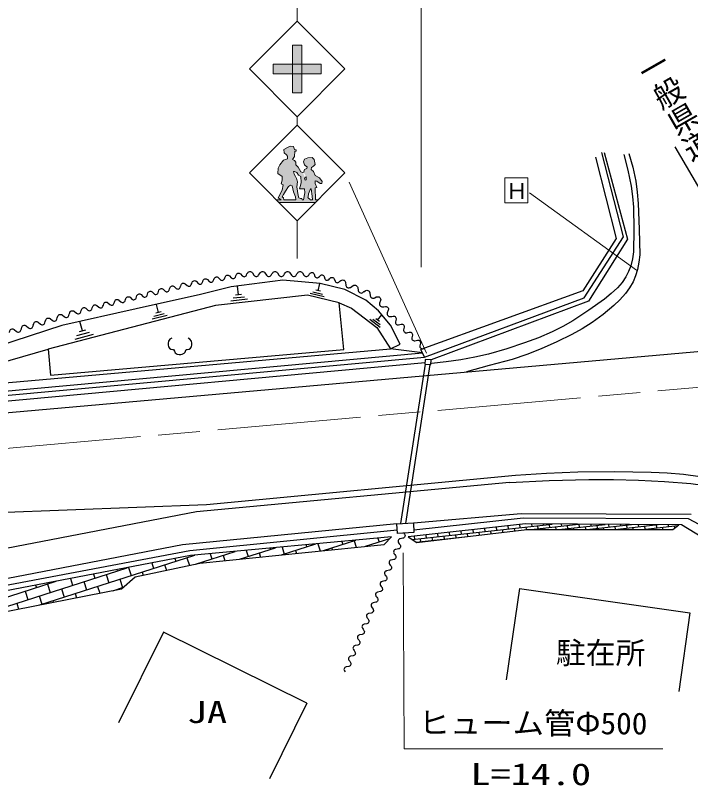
# Model space of a CAD drawing. Units: millimetres, scale not verified. Extents: x 40000 to 680000, y 20000 to 380000.
# Drawn here: x 207846 to 264376, y 255283 to 319802 of the extents above; entities that cross this region are included whole.
import ezdxf
from ezdxf.enums import TextEntityAlignment as Align

# ---------------------------------------------------------------- set-up
doc = ezdxf.new("R2010")
doc.units = ezdxf.units.MM
doc.header["$LTSCALE"] = 1000
doc.linetypes.add('CHAIN', pattern=[18.5, 12, -1.5, 3.5, -1.5])
for name, color, linetype, lineweight in [('M-BGD', 7, 'Continuous', 25), ('M-BMK', 2, 'CHAIN', 13), ('M-STR-HTXT', 7, 'Continuous', 13)]:
    doc.layers.add(name, color=color, linetype=linetype, lineweight=lineweight)
doc.styles.add('@ＭＳ ゴシック', font='')
doc.styles.add('ＭＳ ゴシック', font='')
doc.styles.get('@ＭＳ ゴシック').set_extended_font_data('@MS Gothic')
doc.styles.get('ＭＳ ゴシック').set_extended_font_data('MS Gothic')

# ---------------------------------------------------------------- blocks, each defined once
blk = doc.blocks.new('BUHIN16')
at = {"layer": 'M-BGD'}
blk.add_lwpolyline([(-502, -153), (-469, -33), (-443, 24), (-401, 75), (-341, 113), (-279, 132), (-215, 132), (-150, 116), (-93, 81), (93, -81), (151, -110), (204, -130), (275, -130), (345, -109), (403, -72), (442, -19), (469, 33), (502, 153)], dxfattribs=at)
blk = doc.blocks.new('BUHIN17')
at = {"layer": 'M-BGD'}
blk.add_lwpolyline([(-462, -113), (-427, -7), (-400, 44), (-360, 88), (-304, 119), (-246, 133), (-189, 130), (-131, 113), (-80, 78), (80, -78), (132, -107), (178, -128), (243, -132), (308, -116), (362, -85), (399, -39), (427, 7), (462, 113)], dxfattribs=at)
blk = doc.blocks.new('BUHIN18')
at = {"layer": 'M-BGD'}
blk.add_lwpolyline([(-462, -79), (-420, 24), (-390, 72), (-347, 112), (-290, 139), (-232, 148), (-176, 141), (-120, 120), (-74, 83), (74, -83), (122, -115), (166, -138), (229, -147), (294, -136), (349, -110), (390, -67), (420, -24), (462, 79)], dxfattribs=at)
blk = doc.blocks.new('BUHIN19')
at = {"layer": 'M-BGD'}
blk.add_lwpolyline([(-523, 0), (-458, 105), (-416, 152), (-361, 188), (-293, 207), (-228, 207), (-168, 188), (-110, 154), (-65, 105), (65, -105), (113, -149), (157, -183), (225, -204), (298, -204), (364, -186), (416, -147), (458, -105), (523, 0)], dxfattribs=at)
blk = doc.blocks.new('BUHIN20')
at = {"layer": 'M-BGD'}
blk.add_lwpolyline([(-422, 102), (-349, 173), (-306, 203), (-254, 222), (-196, 224), (-143, 211), (-98, 184), (-59, 146), (-32, 97), (32, -97), (62, -142), (91, -178), (142, -208), (201, -222), (257, -220), (307, -199), (349, -173), (422, -102)], dxfattribs=at)
blk = doc.blocks.new('BUHIN21')
at = {"layer": 'M-BGD'}
blk.add_lwpolyline([(-509, 218), (-402, 293), (-341, 321), (-273, 334), (-199, 323), (-135, 296), (-84, 253), (-43, 196), (-20, 129), (20, -129), (47, -192), (76, -244), (134, -292), (205, -323), (276, -332), (344, -316), (402, -293), (509, -218)], dxfattribs=at)
blk = doc.blocks.new('BUHIN22')
at = {"layer": 'M-BGD'}
blk.add_lwpolyline([(-326, 411), (-203, 425), (-140, 422), (-77, 401), (-20, 359), (21, 308), (44, 249), (53, 183), (42, 117), (-42, -117), (-47, -181), (-46, -237), (-20, -304), (25, -362), (81, -402), (144, -418), (203, -425), (326, -411)], dxfattribs=at)
blk = doc.blocks.new('BUHIN23')
at = {"layer": 'M-BGD'}
blk.add_lwpolyline([(-340, 334), (-231, 360), (-174, 364), (-115, 353), (-59, 321), (-16, 280), (11, 229), (27, 171), (24, 110), (-24, -110), (-22, -169), (-15, -219), (16, -276), (64, -323), (118, -353), (177, -361), (231, -360), (340, -334)], dxfattribs=at)
blk = doc.blocks.new('BUHIN24')
at = {"layer": 'M-BGD'}
blk.add_lwpolyline([(189, 447), (255, 353), (280, 301), (291, 241), (282, 176), (259, 120), (221, 75), (172, 38), (113, 18), (-113, -18), (-168, -42), (-213, -68), (-256, -119), (-282, -181), (-290, -244), (-275, -303), (-255, -353), (-189, -447)], dxfattribs=at)

msp = doc.modelspace()

# ---------------------------------------------------------------- hatches: boundary and pattern name
at = {"layer": 'M-STR-HTXT'}
for points in [[(231033, 317315), (231033, 313315), (231833, 313315), (231833, 317315)], [(229433, 315715), (233433, 315715), (233433, 314915), (229433, 314915)], [(229920, 304119), (232950, 304119), (233172, 304342), (232960, 304342), (232945, 305350), (233076, 305376), (232945, 305730), (232945, 305940), (233076, 305926), (233351, 305717), (233495, 305730), (233534, 305900), (233298, 306202), (232931, 306398), (232800, 306725), (232617, 306896), (232630, 307066), (232813, 307171), (232944, 307302), (232866, 307734), (232695, 307891), (232329, 307865), (232041, 307760), (231975, 307537), (232041, 307288), (232276, 307105), (232250, 306974), (232054, 306882), (231988, 306673), (232184, 306271), (232198, 306018), (232093, 305992), (232054, 306110), (232093, 306241), (231897, 306647), (231740, 306686), (231530, 307079), (231334, 307275), (231320, 307498), (231216, 307642), (231045, 307733), (231216, 307969), (231229, 308428), (231359, 308428), (231359, 308532), (231215, 308572), (231124, 308807), (230849, 308834), (230312, 308572), (230338, 308283), (230548, 308113), (230639, 308008), (230639, 307799), (230286, 307668), (229985, 307275), (229854, 307000), (229828, 306568), (230181, 306306), (230194, 306005), (230090, 305703), (230260, 305599), (230168, 305153), (229841, 304512), (230103, 304341), (230332, 304341), (230286, 304525), (230181, 304603), (230705, 305481), (230875, 305586), (231006, 305533), (231124, 305036), (231295, 304617), (231324, 304341), (231845, 304342), (231832, 304459), (231583, 304512), (231517, 304721), (231412, 305429), (231452, 305861), (231373, 306149), (231294, 306319), (231176, 306489), (231137, 306725), (231412, 306633), (231556, 306424), (231753, 306306), (231779, 305795), (231740, 305677), (231635, 305285), (232054, 305272), (232067, 304931), (231969, 304342), (232513, 304342), (232329, 304538), (232395, 304866), (232539, 305272), (232696, 304656), (232723, 304342), (232513, 304342), (231845, 304342), (231324, 304341), (230332, 304341), (229697, 304341)]]:
    msp.add_hatch(color=256, dxfattribs=at).paths.add_polyline_path(points)

# ---------------------------------------------------------------- linework, layer by layer
at = {"layer": 'M-BGD'}
for p, q in [((263047, 308792), (273969, 290111)), ((256428, 307939), (258150, 301118)), ((258750, 301248), (256956, 308321)), ((257142, 308323), (259083, 301056)), ((258150, 301118), (255362, 296729)), ((255477, 296156), (258750, 301248)), ((259083, 301056), (255816, 295860)), ((230245, 297627), (225910, 297068)), ((233353, 297342), (230245, 297627)), ((225910, 297068), (223339, 296425)), ((226527, 296403), (226446, 297127)), ((233199, 296737), (233346, 297343)), ((235425, 296842), (233353, 297342)), ((237176, 295949), (235425, 296842)), ((223339, 296425), (217944, 295210)), ((232311, 296360), (224593, 295501)), ((226074, 296131), (227031, 296238)), ((226770, 296430), (226283, 296376)), ((234956, 295717), (232311, 296360)), ((233687, 296217), (232527, 296499)), ((232755, 296650), (233556, 296455)), ((233403, 296687), (232995, 296786)), ((255362, 296729), (241800, 291806)), ((242098, 291182), (255477, 296156)), ((224593, 295501), (210591, 291836)), ((219817, 294918), (219645, 295572)), ((227269, 296028), (225885, 295874)), ((235350, 291823), (234956, 295717)), ((234956, 295717), (235997, 295270)), ((238248, 295056), (237176, 295949)), ((255816, 295860), (242651, 290962)), ((217944, 295210), (211739, 293817)), ((220037, 294975), (219597, 294860)), ((235997, 295270), (238105, 293663)), ((239248, 293842), (238248, 295056)), ((220549, 294673), (219298, 294345)), ((219438, 294607), (220302, 294833)), ((238395, 293654), (237524, 294318)), ((237772, 294361), (238373, 293902)), ((238329, 294153), (238023, 294387)), ((238176, 294270), (238523, 294725)), ((73409, 274670), (290990, 293953)), ((211739, 293817), (205116, 291657)), ((213454, 293365), (213244, 294169)), ((238105, 293663), (239254, 291872)), ((240070, 292270), (239248, 293842)), ((214356, 293063), (212816, 292660)), ((212988, 292982), (214052, 293261)), ((213725, 293435), (213183, 293294)), ((239254, 291872), (240070, 292270)), ((181395, 286743), (239254, 291872)), ((200762, 289039), (210591, 291836)), ((210591, 291836), (210792, 289675)), ((210792, 289675), (235350, 291823)), ((241930, 291533), (239254, 291872)), ((242098, 291182), (241800, 291806)), ((175822, 285479), (241930, 291533)), ((176736, 285196), (242098, 291182)), ((242156, 290985), (242137, 290580)), ((242651, 290962), (242156, 290985)), ((242143, 290708), (176657, 284654)), ((240124, 277225), (242174, 290579)), ((240533, 277251), (242576, 290560)), ((242137, 290580), (242632, 290557)), ((242632, 290557), (242651, 290962)), ((242691, 290639), (242636, 290635)), ((249212, 280669), (222995, 278217)), ((223856, 278821), (249705, 281293)), ((162341, 276548), (223856, 278821)), ((222995, 278217), (203728, 274491)), ((241168, 277291), (250184, 278087)), ((250184, 278087), (264430, 278012)), ((241205, 276707), (250348, 277702)), ((250348, 277702), (264170, 277648)), ((264170, 277648), (276477, 271194)), ((239786, 277204), (221843, 275447)), ((239786, 277204), (241168, 277291)), ((239836, 276398), (239786, 277204)), ((250551, 277202), (240733, 276111)), ((241069, 275890), (252774, 277190)), ((241168, 277291), (241218, 276484)), ((247115, 276820), (247143, 276565)), ((248097, 276929), (248125, 276674)), ((249079, 277038), (249107, 276783)), ((249598, 276838), (249623, 276614)), ((250061, 277147), (250089, 276892)), ((263610, 277136), (250551, 277202)), ((250580, 276947), (250604, 276732)), ((251021, 276738), (254996, 277179)), ((251049, 277199), (251071, 277001)), ((251562, 277056), (251590, 276801)), ((252043, 277194), (252052, 277110)), ((252081, 276855), (252094, 276738)), ((252543, 277165), (252572, 276910)), ((253063, 276964), (253088, 276739)), ((253357, 276739), (257218, 277168)), ((253535, 277187), (253554, 277019)), ((254045, 277073), (254073, 276818)), ((254529, 277182), (254535, 277128)), ((254564, 276873), (254578, 276740)), ((255027, 277179), (255055, 276928)), ((255546, 276982), (255572, 276740)), ((255692, 276740), (259441, 277157)), ((256021, 277174), (256036, 277037)), ((256527, 277091), (256556, 276836)), ((257016, 277169), (257018, 277146)), ((257047, 276891), (257063, 276741)), ((257513, 277166), (257537, 276945)), ((258028, 276742), (261663, 277145)), ((258028, 277000), (258057, 276745)), ((258507, 277161), (258519, 277054)), ((258548, 276799), (258554, 276742)), ((259010, 277109), (259039, 276854)), ((259529, 276908), (259548, 276742)), ((259999, 277154), (260020, 276963)), ((260363, 276743), (263310, 277070)), ((260511, 277017), (260540, 276762)), ((260994, 277149), (261002, 277072)), ((261030, 276817), (261039, 276743)), ((261493, 277126), (261521, 276872)), ((262012, 276926), (262032, 276744)), ((262485, 277141), (262503, 276981)), ((262893, 276744), (263395, 277137)), ((262994, 277035), (263016, 276840)), ((277816, 268305), (263610, 277136)), ((222444, 274979), (239817, 276701)), ((241218, 276484), (239836, 276398)), ((241224, 276165), (241253, 275910)), ((241406, 275669), (245701, 276147)), ((241451, 275640), (250653, 276737)), ((242206, 276275), (242234, 276020)), ((243188, 276384), (243216, 276129)), ((243707, 276183), (243735, 275928)), ((244170, 276493), (244198, 276238)), ((244689, 276292), (244717, 276037)), ((245151, 276602), (245180, 276347)), ((245671, 276401), (245699, 276146)), ((246133, 276711), (246162, 276456)), ((246652, 276510), (246680, 276263)), ((247634, 276619), (247661, 276380)), ((248616, 276728), (248642, 276497)), ((250653, 276737), (262893, 276744)), ((253582, 276764), (253585, 276739)), ((256065, 276782), (256069, 276740)), ((262699, 276744), (262925, 276769)), ((239336, 276112), (222506, 274555)), ((230136, 274609), (232991, 275525)), ((233178, 275542), (233372, 274939)), ((233652, 274967), (236361, 275837)), ((235181, 275728), (235260, 275483)), ((236195, 275784), (236368, 275244)), ((237168, 275326), (239205, 275980)), ((238186, 276006), (238289, 275686)), ((238711, 275483), (239336, 276112)), ((240733, 276111), (241451, 275640)), ((241743, 275965), (241772, 275710)), ((242263, 275765), (242266, 275737)), ((242725, 276074), (242754, 275819)), ((243244, 275874), (243247, 275854)), ((244226, 275983), (244228, 275971)), ((221843, 275447), (203624, 271940)), ((203888, 271463), (222444, 274979)), ((222925, 273834), (226251, 274901)), ((223283, 273909), (238711, 275483)), ((226166, 274894), (226172, 274876)), ((226620, 274250), (229621, 275213)), ((227168, 274986), (227331, 274478)), ((229171, 275172), (229201, 275079)), ((230173, 275264), (230360, 274681)), ((231295, 274981), (231374, 274735)), ((232176, 275450), (232230, 275281)), ((234325, 275183), (234371, 275040)), ((237354, 275386), (237367, 275346)), ((222506, 274555), (203932, 270991)), ((209890, 270419), (222881, 274590)), ((221198, 274304), (221272, 274073)), ((222207, 274374), (222415, 273726)), ((224163, 274708), (224302, 274276)), ((225237, 274576), (225382, 274124)), ((228266, 274778), (228378, 274429)), ((217862, 272761), (223283, 273909)), ((219255, 273931), (219402, 273473)), ((220337, 273773), (220484, 273316)), ((223367, 273976), (223385, 273920)), ((203927, 269274), (217207, 273538)), ((214397, 272999), (214503, 272670)), ((215438, 272970), (215662, 272272)), ((216340, 273372), (216373, 273270)), ((217312, 273558), (217532, 272872)), ((218467, 273173), (218552, 272907)), ((201240, 269182), (211246, 272394)), ((212454, 272626), (212633, 272070)), ((213568, 272370), (213792, 271672)), ((216597, 272572), (216821, 271874)), ((216741, 271754), (217862, 272761)), ((204039, 269278), (216741, 271754)), ((209539, 272067), (209604, 271867)), ((210539, 272167), (210763, 271469)), ((211698, 271769), (211922, 271071)), ((214727, 271972), (214912, 271398)), ((215996, 271609), (216904, 271900)), ((250038, 271783), (248949, 264152)), ((250038, 271783), (264322, 269745)), ((208668, 271567), (208893, 270869)), ((209828, 271169), (210052, 270471)), ((212857, 271371), (212970, 271019)), ((207958, 270569), (208117, 270073)), ((210987, 270771), (211029, 270641)), ((264322, 269745), (263384, 263175)), ((220243, 268142), (216475, 260529)), ((232254, 262197), (220243, 268142)), ((232254, 262197), (229110, 255845))]:
    msp.add_line(p, q, dxfattribs=at)
for points in [[(258775, 308150), (259116, 306836), (259401, 305499), (259526, 304620), (259593, 303725), (259630, 301873), (259605, 299998), (259515, 299397), (259367, 298815), (259188, 298340), (258953, 297891), (258635, 297429), (258260, 296993), (257734, 296492), (257173, 296041), (255858, 295104), (254509, 294218), (253672, 293730), (252797, 293292), (251650, 292799), (250479, 292362), (248978, 291871), (247449, 291435), (246304, 291159), (245138, 290940), (243922, 290774), (242691, 290639)], [(259213, 308223), (259531, 307078), (259790, 305921), (259916, 304993), (259982, 304056), (260078, 301900), (260113, 299741), (260054, 299126), (259935, 298510), (259775, 297986), (259557, 297481), (259269, 296976), (258924, 296495), (258465, 295980), (257956, 295501), (257063, 294759), (256135, 294067), (255309, 293544), (254441, 293067), (253177, 292444), (251879, 291871), (250661, 291395), (249424, 290977), (247516, 290470), (245607, 289931)], [(220932, 292762), (220777, 292682), (220657, 292502), (220622, 292347), (220622, 292192), (220657, 292032), (220738, 291917), (220853, 291837), (221013, 291802), (221088, 291802), (221153, 291682), (221233, 291542), (221388, 291422), (221543, 291387), (221693, 291387), (221818, 291422), (221973, 291502), (222048, 291582), (222088, 291683), (222153, 291803), (222233, 291803), (222388, 291838), (222503, 291918), (222582, 292033), (222622, 292193), (222622, 292348), (222582, 292503), (222462, 292683), (222307, 292763)], [(249705, 281293), (252319, 281464), (254935, 281574), (257994, 281593), (261062, 281552), (262419, 281493), (263771, 281375), (265177, 281189), (266582, 280942), (267808, 280675), (269031, 280346), (270646, 279849), (272244, 279294), (272881, 279011), (273489, 278675), (274364, 278102), (275204, 277480), (275664, 277069), (276103, 276633)], [(249212, 280669), (252523, 280829), (255848, 280929), (257925, 280925), (260013, 280861), (262201, 280756), (264385, 280590), (265603, 280425), (266811, 280200), (267899, 279943), (268970, 279628), (270664, 279034), (272351, 278379), (273017, 278065), (273653, 277699), (274468, 277127), (275255, 276508)]]:
    msp.add_lwpolyline(points, dxfattribs=at)
at = {"layer": 'M-BMK'}
msp.add_line((273600, 289397), (174202, 280621), dxfattribs=at)
at = {"layer": 'M-STR-HTXT'}
for p, q in [((241821, 338059), (241827, 298701)), ((231431, 329406), (231432, 319315)), ((231432, 319315), (227433, 315314)), ((235433, 315316), (231432, 319315)), ((231033, 317315), (231033, 313315)), ((231833, 317315), (231033, 317315)), ((231833, 313315), (231833, 317315)), ((229433, 315715), (233433, 315715)), ((229433, 314915), (229433, 315715)), ((233433, 315715), (233433, 314915)), ((227433, 315314), (231434, 311315)), ((233433, 314915), (229433, 314915)), ((231434, 311315), (235433, 315316)), ((231033, 313315), (231833, 313315)), ((231434, 311315), (231434, 310604)), ((231434, 310604), (227434, 306603)), ((235434, 306604), (231434, 310604)), ((230574, 308703), (230312, 308572)), ((230312, 308572), (230338, 308283)), ((230849, 308834), (230574, 308703)), ((231124, 308807), (230849, 308834)), ((231215, 308572), (231124, 308807)), ((231359, 308532), (231215, 308572)), ((231216, 307969), (231229, 308428)), ((231229, 308428), (231359, 308428)), ((231359, 308428), (231359, 308532)), ((230639, 307799), (230286, 307668)), ((230338, 308283), (230548, 308113)), ((230548, 308113), (230639, 308008)), ((230639, 308008), (230639, 307799)), ((231045, 307733), (231098, 307812)), ((231098, 307812), (231216, 307969)), ((232041, 307760), (231975, 307537)), ((232329, 307865), (232041, 307760)), ((232695, 307891), (232329, 307865)), ((232866, 307734), (232695, 307891)), ((229985, 307275), (229854, 307000)), ((230286, 307668), (229985, 307275)), ((231216, 307642), (231045, 307733)), ((231320, 307498), (231216, 307642)), ((231333, 307275), (231320, 307498)), ((231530, 307079), (231333, 307275)), ((231975, 307537), (232041, 307288)), ((232041, 307288), (232145, 307197)), ((232145, 307197), (232276, 307105)), ((232630, 307066), (232813, 307171)), ((232813, 307171), (232944, 307302)), ((232944, 307302), (232866, 307734)), ((227434, 306603), (231435, 302604)), ((229854, 307000), (229828, 306568)), ((229828, 306568), (230181, 306306)), ((231203, 306725), (231137, 306725)), ((231137, 306725), (231176, 306489)), ((231176, 306489), (231294, 306319)), ((231412, 306633), (231203, 306725)), ((231556, 306424), (231412, 306633)), ((231435, 302604), (235434, 306604)), ((231740, 306686), (231530, 307079)), ((231897, 306647), (231740, 306686)), ((231988, 306673), (231897, 306647)), ((232054, 306882), (231988, 306699)), ((231988, 306699), (231988, 306673)), ((232250, 306974), (232054, 306882)), ((232276, 307105), (232250, 306974)), ((232617, 306896), (232630, 307066)), ((232800, 306725), (232617, 306896)), ((232931, 306398), (232800, 306725)), ((230194, 306005), (230090, 305703)), ((230181, 306306), (230194, 306005)), ((231294, 306319), (231373, 306149)), ((231373, 306149), (231452, 305861)), ((231452, 305861), (231412, 305429)), ((231753, 306306), (231556, 306424)), ((231779, 305795), (231753, 306306)), ((232054, 306110), (232093, 306241)), ((232093, 305992), (232054, 306110)), ((232093, 306241), (232184, 306271)), ((232198, 306018), (232093, 305992)), ((232184, 306271), (232198, 306018)), ((233298, 306202), (232931, 306398)), ((232945, 305730), (232945, 305940)), ((232945, 305940), (233076, 305926)), ((233076, 305926), (233351, 305717)), ((233534, 305900), (233298, 306202)), ((233495, 305730), (233534, 305900)), ((235783, 305823), (242257, 291495)), ((248829, 306207), (250740, 306208)), ((248829, 304102), (248829, 306207)), ((250740, 306208), (250740, 304102)), ((230090, 305703), (230260, 305599)), ((230260, 305599), (230168, 305153)), ((230705, 305481), (230469, 305088)), ((230875, 305586), (230705, 305481)), ((231006, 305533), (230875, 305586)), ((231124, 305036), (231006, 305533)), ((231412, 305429), (231452, 305088)), ((231635, 305285), (231740, 305677)), ((232054, 305272), (231635, 305285)), ((231740, 305677), (231779, 305795)), ((232067, 304931), (232054, 305272)), ((232539, 305272), (232395, 304866)), ((232617, 305285), (232539, 305272)), ((232696, 304656), (232617, 305285)), ((233076, 305376), (232945, 305730)), ((232945, 305350), (233076, 305376)), ((232960, 304342), (232945, 305350)), ((233351, 305717), (233495, 305730)), ((230168, 305153), (229841, 304512)), ((230286, 304787), (230181, 304603)), ((230181, 304603), (230286, 304525)), ((230469, 305088), (230286, 304787)), ((231295, 304617), (231124, 305036)), ((231324, 304342), (231295, 304617)), ((231452, 305088), (231517, 304721)), ((231517, 304721), (231583, 304512)), ((231969, 304342), (232067, 304931)), ((232355, 304604), (232329, 304538)), ((232329, 304538), (232395, 304499)), ((232395, 304866), (232355, 304604)), ((232723, 304342), (232696, 304656)), ((250896, 304950), (259847, 298467)), ((230103, 304341), (229697, 304341)), ((229841, 304512), (230103, 304341)), ((232950, 304119), (229920, 304119)), ((230286, 304525), (230332, 304341)), ((231324, 304342), (230332, 304341)), ((231583, 304512), (231714, 304473)), ((231714, 304473), (231832, 304459)), ((231845, 304342), (231832, 304459)), ((231969, 304342), (231845, 304342)), ((232395, 304499), (232486, 304394)), ((232486, 304394), (232513, 304342)), ((232723, 304342), (232513, 304342)), ((233173, 304342), (232960, 304342)), ((250740, 304102), (248829, 304102)), ((231435, 302604), (231435, 299433)), ((240303, 274788), (240399, 258371)), ((240399, 258371), (262040, 258375))]:
    msp.add_line(p, q, dxfattribs=at)

# ---------------------------------------------------------------- block references
at = {"rotation": 0.00925}
for name, p in [('BUHIN18', (226768, 298062)), ('BUHIN19', (227754, 298141)), ('BUHIN19', (228801, 298141)), ('BUHIN19', (229848, 298141)), ('BUHIN19', (230895, 298141)), ('BUHIN19', (231942, 298142)), ('BUHIN20', (232887, 298040)), ('BUHIN18', (223069, 297433)), ('BUHIN18', (223994, 297591)), ('BUHIN18', (224919, 297748)), ('BUHIN18', (225843, 297905)), ('BUHIN20', (233730, 297837)), ('BUHIN20', (234574, 297633)), ('BUHIN21', (235504, 297313)), ('BUHIN17', (220295, 296787)), ('BUHIN17', (221220, 297014)), ('BUHIN17', (222145, 297241)), ('BUHIN21', (236522, 296877)), ('BUHIN17', (217521, 296107)), ('BUHIN17', (218446, 296334)), ('BUHIN17', (219370, 296560)), ('BUHIN21', (237540, 296441)), ('BUHIN22', (238375, 295812)), ('BUHIN17', (214747, 295426)), ('BUHIN17', (215672, 295653)), ('BUHIN17', (216596, 295880)), ('BUHIN16', (212858, 294932)), ('BUHIN17', (213822, 295199)), ('BUHIN22', (239027, 294990)), ('BUHIN16', (210852, 294321)), ('BUHIN16', (211855, 294627)), ('BUHIN23', (239693, 294244)), ('BUHIN16', (208845, 293710)), ('BUHIN16', (209848, 294016)), ('BUHIN23', (240374, 293576)), ('BUHIN16', (207842, 293405)), ('BUHIN23', (241055, 292908)), ('BUHIN23', (241735, 292240)), ('BUHIN24', (240176, 275984)), ('BUHIN24', (239798, 275089)), ('BUHIN24', (239420, 274195)), ('BUHIN24', (239042, 273300)), ('BUHIN24', (238665, 272406)), ('BUHIN24', (238287, 271512)), ('BUHIN24', (237909, 270617)), ('BUHIN24', (237532, 269723)), ('BUHIN24', (237154, 268828)), ('BUHIN24', (236776, 267934)), ('BUHIN24', (236398, 267039)), ('BUHIN24', (236021, 266145)), ('BUHIN24', (235643, 265251))]:
    msp.add_blockref(name, p, dxfattribs=at)

# ---------------------------------------------------------------- texts
at = {"layer": 'M-BGD'}
for s, rotation, style, p in [('一般県道伊陸大畠港線', 299.809, '@ＭＳ ゴシック', (259349, 315844)), ('駐在所', 0.009, 'ＭＳ ゴシック', (253100, 264934))]:
    msp.add_text(s, height=1833, rotation=rotation, dxfattribs=dict(at, style=style)).set_placement(p, align=Align.BOTTOM_LEFT)
at = {"layer": 'M-BGD', "style": 'ＭＳ ゴシック', "width": 1.35}
msp.add_text('JA', height=1833, rotation=0.009, dxfattribs=at).set_placement((222202, 259973), align=Align.BOTTOM_LEFT)
at = {"layer": 'M-STR-HTXT', "style": 'ＭＳ ゴシック'}
msp.add_text('Ｈ', height=1320, rotation=0.009, dxfattribs=at).set_placement((248925, 304036), align=Align.BOTTOM_LEFT)
for s, width, p in [('ヒューム管Φ500', 1.05, (241600, 259083)), ('L=14.0', 1.35, (245941, 254795))]:
    msp.add_text(s, height=1833, rotation=359.809, dxfattribs=dict(at, width=width)).set_placement(p, align=Align.BOTTOM_LEFT)

doc.saveas('drawing.dxf')
